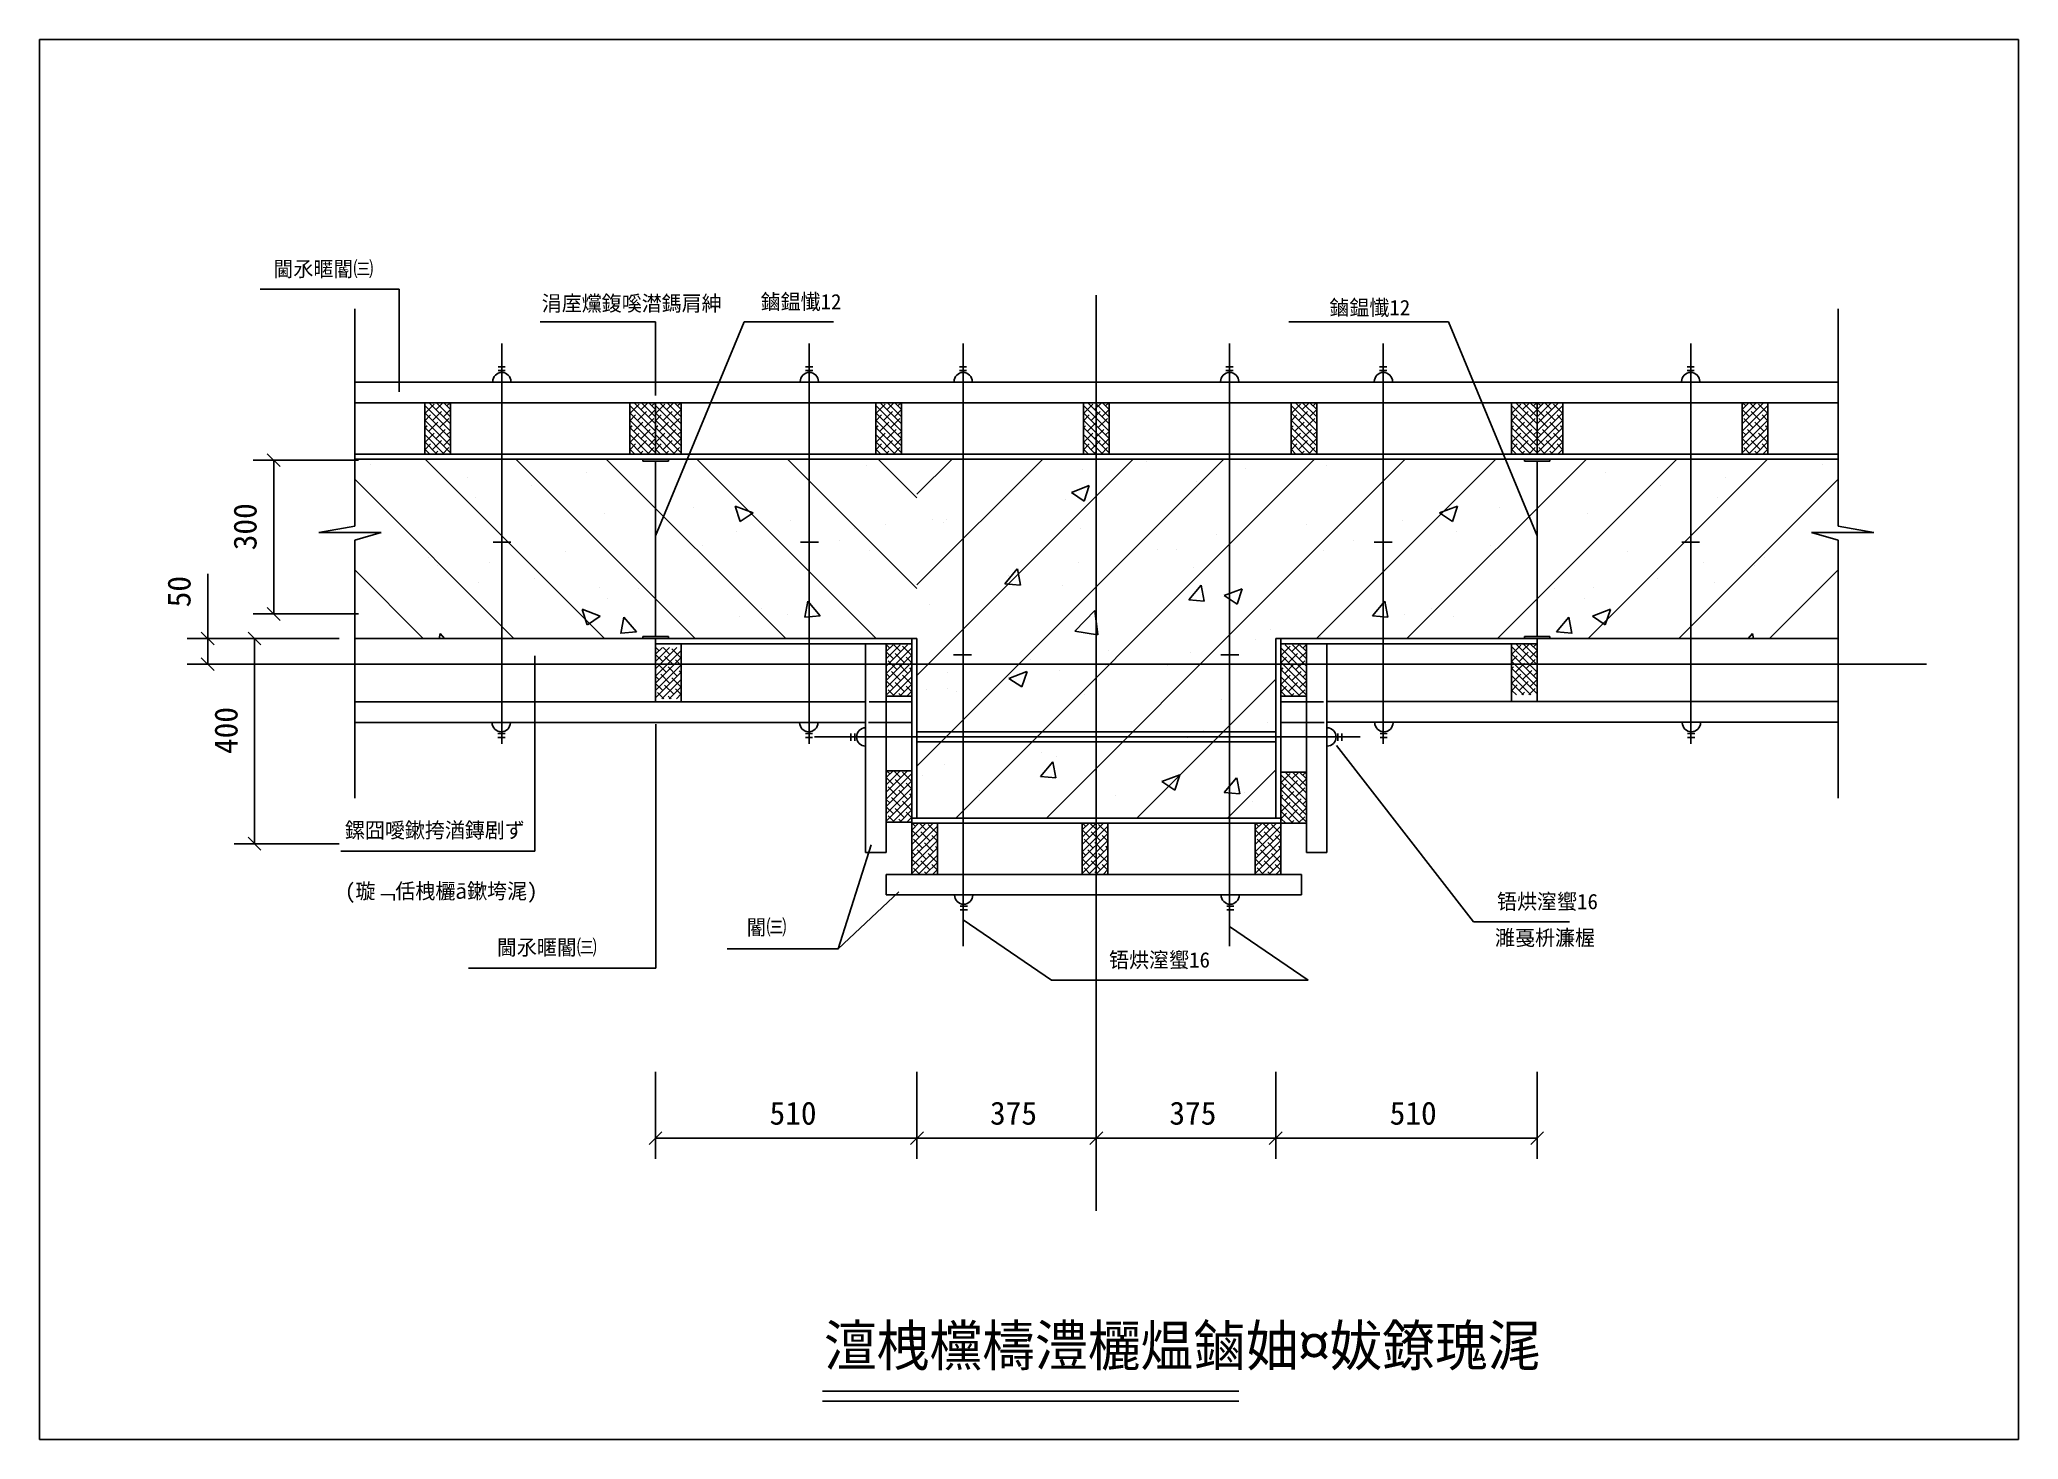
# Model space of a CAD drawing. Header units: metres. Extents: x 0 to 193, y 0 to 136.
import ezdxf

# ---------------------------------------------------------------- set-up
doc = ezdxf.new("R2010")
doc.units = ezdxf.units.M
for name, color, linetype in [(' ', 7, 'Continuous'), ('20', 7, 'Continuous'), ('312', 7, 'Continuous')]:
    doc.layers.add(name, color=color, linetype=linetype)

msp = doc.modelspace()

# ---------------------------------------------------------------- linework, layer by layer
at = {"layer": ' '}
for p, q in [((21.53, 112.15), (35.08, 112.15)), ((35.08, 112.15), (35.08, 102.16)), ((30.74, 110.24), (30.74, 89.05)), ((103.09, 22.28), (103.09, 111.58)), ((175.45, 110.24), (175.45, 89.05)), ((48.84, 108.97), (60.1, 108.97)), ((68.73, 108.97), (60.09, 88.11)), ((60.1, 108.97), (60.1, 101.78)), ((68.73, 108.97), (77.46, 108.97)), ((137.46, 108.97), (121.88, 108.97)), ((137.46, 108.97), (146.1, 88.11)), ((45.43, 104.6), (44.73, 104.6)), ((75.43, 104.6), (74.73, 104.6)), ((90.43, 104.6), (89.73, 104.6)), ((116.43, 104.6), (115.73, 104.6)), ((131.43, 104.6), (130.73, 104.6)), ((45.43, 104.22), (44.73, 104.22)), ((75.43, 104.22), (74.73, 104.22)), ((90.43, 104.22), (89.73, 104.22)), ((116.43, 104.22), (115.73, 104.22)), ((131.43, 104.22), (130.73, 104.22)), ((30.74, 89.05), (27.23, 88.45)), ((175.45, 89.05), (178.96, 88.45)), ((27.23, 88.45), (33.33, 88.45)), ((33.33, 88.45), (30.74, 87.68)), ((30.74, 87.68), (30.74, 62.54)), ((45.98, 87.49), (44.24, 87.49)), ((75.98, 87.49), (74.24, 87.49)), ((130.2, 87.49), (131.94, 87.49)), ((160.2, 87.49), (161.94, 87.49)), ((172.85, 88.45), (175.45, 87.68)), ((178.96, 88.45), (172.85, 88.45)), ((175.45, 87.68), (175.45, 62.54)), ((23.95, 78.09), (18.02, 78.09)), ((20.97, 78.09), (20.97, 59.27)), ((22.09, 75.59), (184.09, 75.59)), ((48.31, 76.41), (48.31, 57.36)), ((48.31, 76.41), (48.31, 74.23)), ((89.16, 76.51), (90.9, 76.51)), ((115.25, 76.51), (116.99, 76.51)), ((60.11, 69.73), (60.11, 45.95)), ((60.11, 69.73), (60.11, 66.78)), ((44.71, 68.82), (45.41, 68.82)), ((44.71, 68.45), (45.41, 68.45)), ((74.71, 68.82), (75.41, 68.82)), ((74.71, 68.45), (75.41, 68.45)), ((79.15, 68.83), (79.15, 68.13)), ((79.52, 68.83), (79.52, 68.13)), ((126.51, 67.67), (139.89, 50.47)), ((126.67, 68.83), (126.67, 68.13)), ((127.04, 68.83), (127.04, 68.13)), ((131.48, 68.82), (130.77, 68.82)), ((131.48, 68.45), (130.77, 68.45)), ((161.48, 68.82), (160.77, 68.82)), ((161.48, 68.45), (160.77, 68.45)), ((77.92, 47.83), (81.13, 57.97)), ((48.31, 57.36), (29.4, 57.36)), ((83.84, 53.41), (77.92, 47.83)), ((89.82, 52.01), (90.52, 52.01)), ((89.82, 51.64), (90.52, 51.64)), ((98.73, 44.79), (90.09, 50.67)), ((115.82, 52.01), (116.52, 52.01)), ((115.82, 51.64), (116.52, 51.64)), ((139.89, 50.47), (149.27, 50.47)), ((123.77, 44.79), (116.09, 50.02)), ((77.92, 47.83), (67.09, 47.83)), ((60.11, 45.95), (41.84, 45.95)), ((98.73, 44.79), (123.77, 44.79))]:
    msp.add_line(p, q, dxfattribs=at)
for centre, start, end in [((45.1, 103.15), 0, 180), ((75.1, 103.15), 0, 180), ((90.1, 103.15), 0, 180), ((116.1, 103.15), 0, 180), ((131.1, 103.15), 0, 180), ((161.08, 103.15), 0, 180), ((45.04, 69.89), -180, 0), ((75.04, 69.89), -180, 0), ((131.15, 69.89), -180, 0), ((161.15, 69.89), -180, 0), ((80.59, 68.5), 90, 270), ((125.59, 68.5), -90, 90), ((90.15, 53.08), -180, 0), ((116.15, 53.08), -180, 0)]:
    msp.add_arc(centre, 0.89, start, end, dxfattribs=at)
for p, q in [((40.09, 98.31), (37.59, 100.81)), ((37.62, 100.07), (38.5, 100.96)), ((40.09, 99.02), (38.01, 101.09)), ((38.68, 100.43), (39.35, 101.09)), ((40.09, 99.72), (38.72, 101.09)), ((39.39, 99.72), (40.09, 100.43)), ((40.09, 100.43), (39.43, 101.09)), ((39.74, 100.78), (40.05, 101.09)), ((60.09, 98.31), (57.59, 100.81)), ((57.62, 100.07), (58.5, 100.96)), ((60.09, 99.02), (58.01, 101.09)), ((58.68, 100.43), (59.35, 101.09)), ((60.09, 99.72), (58.72, 101.09)), ((59.39, 99.72), (60.09, 100.43)), ((60.09, 100.43), (59.43, 101.09)), ((59.74, 100.78), (60.05, 101.09)), ((62.59, 98.31), (60.09, 100.81)), ((60.12, 100.07), (61, 100.96)), ((62.59, 99.02), (60.51, 101.09)), ((61.18, 100.43), (61.85, 101.09)), ((62.59, 99.72), (61.22, 101.09)), ((61.89, 99.72), (62.59, 100.43)), ((62.59, 100.43), (61.93, 101.09)), ((62.24, 100.78), (62.55, 101.09)), ((84.09, 98.31), (81.59, 100.81)), ((81.62, 100.07), (82.5, 100.96)), ((84.09, 99.02), (82.02, 101.09)), ((82.68, 100.43), (83.35, 101.09)), ((84.09, 99.72), (82.72, 101.09)), ((83.39, 99.72), (84.09, 100.43)), ((84.09, 100.43), (83.43, 101.09)), ((83.74, 100.78), (84.05, 101.09)), ((104.34, 98.31), (101.84, 100.81)), ((101.87, 100.07), (102.75, 100.96)), ((104.34, 99.02), (102.27, 101.09)), ((102.93, 100.43), (103.6, 101.09)), ((104.34, 99.72), (102.97, 101.09)), ((103.64, 99.72), (104.34, 100.43)), ((104.34, 100.43), (103.68, 101.09)), ((103.99, 100.78), (104.3, 101.09)), ((124.59, 98.31), (122.09, 100.81)), ((122.12, 100.07), (123.01, 100.96)), ((124.59, 99.02), (122.52, 101.09)), ((123.18, 100.43), (123.85, 101.09)), ((124.59, 99.72), (123.22, 101.09)), ((123.89, 99.72), (124.59, 100.43)), ((124.59, 100.43), (123.93, 101.09)), ((124.24, 100.78), (124.55, 101.09)), ((146.09, 98.31), (143.59, 100.81)), ((143.62, 100.07), (144.51, 100.96)), ((146.09, 99.02), (144.02, 101.09)), ((144.68, 100.43), (145.35, 101.09)), ((146.09, 99.72), (144.72, 101.09)), ((145.39, 99.72), (146.09, 100.43)), ((146.09, 100.43), (145.43, 101.09)), ((145.74, 100.78), (146.06, 101.09)), ((146.1, 99.02), (148.17, 101.09)), ((146.1, 99.72), (147.47, 101.09)), ((146.1, 100.43), (146.76, 101.09)), ((146.1, 98.31), (148.6, 100.81)), ((146.8, 99.72), (146.1, 100.43)), ((146.45, 100.78), (146.13, 101.09)), ((147.51, 100.43), (146.84, 101.09)), ((148.57, 100.07), (147.68, 100.96)), ((166.1, 99.02), (168.17, 101.09)), ((166.1, 99.72), (167.47, 101.09)), ((166.1, 100.43), (166.76, 101.09)), ((166.1, 98.31), (168.6, 100.81)), ((166.8, 99.72), (166.1, 100.43)), ((166.45, 100.78), (166.13, 101.09)), ((167.51, 100.43), (166.84, 101.09)), ((168.57, 100.07), (167.68, 100.96)), ((40.09, 97.6), (37.59, 100.1)), ((37.59, 99.34), (38.15, 99.9)), ((40.09, 96.9), (37.59, 99.4)), ((37.59, 98.63), (37.8, 98.84)), ((40.09, 96.19), (37.59, 98.69)), ((37.97, 98.31), (38.86, 99.19)), ((38.33, 99.37), (39.21, 100.25)), ((38.68, 97.6), (39.56, 98.48)), ((39.03, 98.66), (39.92, 99.54)), ((60.09, 97.6), (57.59, 100.1)), ((57.59, 99.34), (58.15, 99.9)), ((60.09, 96.9), (57.59, 99.4)), ((57.59, 98.63), (57.8, 98.84)), ((60.09, 96.19), (57.59, 98.69)), ((57.97, 98.31), (58.86, 99.19)), ((58.33, 99.37), (59.21, 100.25)), ((58.68, 97.6), (59.56, 98.48)), ((59.03, 98.66), (59.92, 99.54)), ((62.59, 97.6), (60.09, 100.1)), ((60.09, 99.34), (60.65, 99.9)), ((62.59, 96.9), (60.09, 99.4)), ((60.09, 98.63), (60.3, 98.84)), ((62.59, 96.19), (60.09, 98.69)), ((60.47, 98.31), (61.36, 99.19)), ((60.83, 99.37), (61.71, 100.25)), ((61.18, 97.6), (62.06, 98.48)), ((61.53, 98.66), (62.42, 99.54)), ((84.09, 97.6), (81.59, 100.1)), ((81.59, 99.34), (82.15, 99.9)), ((84.09, 96.9), (81.59, 99.4)), ((81.59, 98.63), (81.8, 98.84)), ((84.09, 96.19), (81.59, 98.69)), ((81.97, 98.31), (82.86, 99.19)), ((82.33, 99.37), (83.21, 100.25)), ((82.68, 97.6), (83.56, 98.48)), ((83.03, 98.66), (83.92, 99.54)), ((104.34, 97.6), (101.84, 100.1)), ((101.84, 99.34), (102.4, 99.9)), ((104.34, 96.9), (101.84, 99.4)), ((101.84, 98.63), (102.05, 98.84)), ((104.34, 96.19), (101.84, 98.69)), ((102.22, 98.31), (103.11, 99.19)), ((102.58, 99.37), (103.46, 100.25)), ((102.93, 97.6), (103.82, 98.48)), ((103.28, 98.66), (104.17, 99.54)), ((124.59, 97.6), (122.09, 100.1)), ((122.09, 99.34), (122.65, 99.9)), ((124.59, 96.9), (122.09, 99.4)), ((122.09, 98.63), (122.3, 98.84)), ((124.59, 96.19), (122.09, 98.69)), ((122.47, 98.31), (123.36, 99.19)), ((122.83, 99.37), (123.71, 100.25)), ((123.18, 97.6), (124.07, 98.48)), ((123.54, 98.66), (124.42, 99.54)), ((146.09, 97.6), (143.59, 100.1)), ((143.59, 99.34), (144.15, 99.9)), ((146.09, 96.9), (143.59, 99.4)), ((143.59, 98.63), (143.8, 98.84)), ((146.09, 96.19), (143.59, 98.69)), ((143.98, 98.31), (144.86, 99.19)), ((144.33, 99.37), (145.21, 100.25)), ((144.68, 97.6), (145.57, 98.48)), ((145.04, 98.66), (145.92, 99.54)), ((146.1, 97.6), (148.6, 100.1)), ((146.1, 96.9), (148.6, 99.4)), ((146.1, 96.19), (148.6, 98.69)), ((147.15, 98.66), (146.27, 99.54)), ((147.51, 97.6), (146.62, 98.48)), ((147.86, 99.37), (146.98, 100.25)), ((148.21, 98.31), (147.33, 99.19)), ((148.6, 99.34), (148.04, 99.9)), ((148.6, 98.63), (148.39, 98.84)), ((166.1, 97.6), (168.6, 100.1)), ((166.1, 96.9), (168.6, 99.4)), ((166.1, 96.19), (168.6, 98.69)), ((167.15, 98.66), (166.27, 99.54)), ((167.51, 97.6), (166.62, 98.48)), ((167.86, 99.37), (166.98, 100.25)), ((168.21, 98.31), (167.33, 99.19)), ((168.6, 99.34), (168.04, 99.9)), ((168.6, 98.63), (168.39, 98.84)), ((39.48, 96.09), (37.59, 97.98)), ((38.77, 96.09), (37.59, 97.27)), ((37.59, 96.51), (38.15, 97.07)), ((38.06, 96.09), (37.59, 96.57)), ((37.62, 97.25), (38.5, 98.13)), ((38.33, 96.54), (39.21, 97.42)), ((39.3, 96.09), (39.92, 96.72)), ((39.39, 96.89), (40.09, 97.6)), ((39.74, 97.95), (40.09, 98.3)), ((59.48, 96.09), (57.59, 97.98)), ((58.77, 96.09), (57.59, 97.27)), ((57.59, 96.51), (58.15, 97.07)), ((58.06, 96.09), (57.59, 96.57)), ((57.62, 97.25), (58.5, 98.13)), ((58.33, 96.54), (59.21, 97.42)), ((59.3, 96.09), (59.92, 96.72)), ((59.39, 96.89), (60.09, 97.6)), ((59.74, 97.95), (60.09, 98.3)), ((61.98, 96.09), (60.09, 97.98)), ((61.27, 96.09), (60.09, 97.27)), ((60.09, 96.51), (60.65, 97.07)), ((60.56, 96.09), (60.09, 96.57)), ((60.12, 97.25), (61, 98.13)), ((60.83, 96.54), (61.71, 97.42)), ((61.8, 96.09), (62.42, 96.72)), ((61.89, 96.89), (62.59, 97.6)), ((62.24, 97.95), (62.59, 98.3)), ((83.48, 96.09), (81.59, 97.98)), ((82.77, 96.09), (81.59, 97.27)), ((81.59, 96.51), (82.15, 97.07)), ((82.07, 96.09), (81.59, 96.57)), ((81.62, 97.25), (82.5, 98.13)), ((82.33, 96.54), (83.21, 97.42)), ((83.3, 96.09), (83.92, 96.72)), ((83.39, 96.89), (84.09, 97.6)), ((83.74, 97.95), (84.09, 98.3)), ((103.73, 96.09), (101.84, 97.98)), ((103.02, 96.09), (101.84, 97.27)), ((101.84, 96.51), (102.4, 97.07)), ((102.32, 96.09), (101.84, 96.57)), ((101.87, 97.25), (102.75, 98.13)), ((102.58, 96.54), (103.46, 97.42)), ((103.55, 96.09), (104.17, 96.72)), ((103.64, 96.89), (104.34, 97.6)), ((103.99, 97.95), (104.34, 98.3)), ((123.98, 96.09), (122.09, 97.98)), ((123.27, 96.09), (122.09, 97.27)), ((122.09, 96.51), (122.65, 97.07)), ((122.57, 96.09), (122.09, 96.57)), ((122.12, 97.25), (123.01, 98.13)), ((122.83, 96.54), (123.71, 97.42)), ((123.8, 96.09), (124.42, 96.72)), ((123.89, 96.89), (124.59, 97.6)), ((124.24, 97.95), (124.59, 98.3)), ((145.48, 96.09), (143.59, 97.98)), ((144.77, 96.09), (143.59, 97.27)), ((143.59, 96.51), (144.15, 97.07)), ((144.07, 96.09), (143.59, 96.57)), ((143.62, 97.25), (144.51, 98.13)), ((144.33, 96.54), (145.21, 97.42)), ((145.3, 96.09), (145.92, 96.72)), ((145.39, 96.89), (146.09, 97.6)), ((145.74, 97.95), (146.09, 98.3)), ((146.45, 97.95), (146.1, 98.3)), ((146.8, 96.89), (146.1, 97.6)), ((146.89, 96.09), (146.27, 96.72)), ((146.71, 96.09), (148.6, 97.98)), ((147.86, 96.54), (146.98, 97.42)), ((147.42, 96.09), (148.6, 97.27)), ((148.57, 97.25), (147.68, 98.13)), ((148.6, 96.51), (148.04, 97.07)), ((148.12, 96.09), (148.6, 96.57)), ((166.45, 97.95), (166.1, 98.3)), ((166.8, 96.89), (166.1, 97.6)), ((166.89, 96.09), (166.27, 96.72)), ((166.71, 96.09), (168.6, 97.98)), ((167.86, 96.54), (166.98, 97.42)), ((167.42, 96.09), (168.6, 97.27)), ((168.57, 97.25), (167.68, 98.13)), ((168.6, 96.51), (168.04, 97.07)), ((168.12, 96.09), (168.6, 96.57)), ((31.1, 95.49), (20.84, 95.49)), ((23.46, 94.87), (22.21, 96.12)), ((22.84, 80.49), (22.84, 95.49)), ((85.59, 95.59), (30.74, 95.59)), ((32.28, 95.04), (32.28, 95.04)), ((55.11, 78.09), (37.61, 95.59)), ((38.59, 96.09), (38.86, 96.36)), ((63.95, 78.09), (46.45, 95.59)), ((72.79, 78.09), (55.29, 95.59)), ((58.59, 96.09), (58.86, 96.36)), ((58.84, 95.59), (58.84, 95.39)), ((61.34, 95.39), (58.84, 95.39)), ((60.09, 95.39), (60.09, 78.29)), ((61.09, 96.09), (61.36, 96.36)), ((61.34, 95.59), (61.34, 95.39)), ((81.63, 78.09), (64.13, 95.59)), ((85.59, 82.97), (72.97, 95.59)), ((80.65, 94.97), (80.65, 94.97)), ((85.59, 91.81), (81.81, 95.59)), ((82.59, 96.09), (82.86, 96.36)), ((85.59, 95.59), (120.59, 95.59)), ((85.59, 65.64), (115.54, 95.59)), ((85.59, 74.48), (106.7, 95.59)), ((85.59, 83.32), (97.86, 95.59)), ((85.59, 92.16), (89.03, 95.59)), ((102.84, 96.09), (103.11, 96.36)), ((107.98, 95.36), (107.98, 95.36)), ((117.64, 94.72), (117.64, 94.72)), ((120.59, 95.59), (175.45, 95.59)), ((120.59, 82.97), (133.22, 95.59)), ((120.59, 91.81), (124.38, 95.59)), ((123.09, 96.09), (123.36, 96.36)), ((124.56, 78.09), (142.06, 95.59)), ((125.53, 94.97), (125.53, 94.97)), ((133.4, 78.09), (150.9, 95.59)), ((142.24, 78.09), (159.74, 95.59)), ((144.59, 96.09), (144.86, 96.36)), ((144.85, 95.59), (144.85, 95.39)), ((147.35, 95.39), (144.85, 95.39)), ((146.1, 95.39), (146.1, 78.29)), ((147.6, 96.09), (147.33, 96.36)), ((147.35, 95.59), (147.35, 95.39)), ((151.08, 78.09), (168.58, 95.59)), ((167.6, 96.09), (167.33, 96.36)), ((173.9, 95.04), (173.9, 95.04)), ((46.27, 78.09), (30.74, 93.63)), ((41.75, 93.8), (41.75, 93.8)), ((48.01, 92.97), (48.01, 92.97)), ((53.39, 94.24), (53.39, 94.24)), ((100.66, 92.34), (102.41, 93.01)), ((101.72, 94.53), (101.72, 94.53)), ((101.9, 91.5), (102.41, 93.01)), ((112.91, 93.37), (112.91, 93.37)), ((152.79, 94.24), (152.79, 94.24)), ((158.18, 92.97), (158.18, 92.97)), ((159.91, 78.09), (175.45, 93.63)), ((164.43, 93.8), (164.43, 93.8)), ((42.51, 91.88), (42.51, 91.88)), ((63.8, 90.89), (63.8, 90.89)), ((69.6, 90.34), (67.85, 91.01)), ((68.36, 89.5), (67.85, 91.01)), ((67.97, 91.73), (67.97, 91.73)), ((85.93, 92.45), (85.93, 92.45)), ((89.38, 60.59), (120.59, 91.81)), ((100.07, 91.61), (100.07, 91.61)), ((100.66, 92.34), (101.9, 91.5)), ((103.06, 92.22), (103.06, 92.22)), ((136.58, 90.34), (138.33, 91.01)), ((137.83, 89.5), (138.34, 91.01)), ((138.21, 91.73), (138.21, 91.73)), ((142.39, 90.89), (142.39, 90.89)), ((163.68, 91.88), (163.68, 91.88)), ((55.14, 90.28), (55.14, 90.28)), ((69.6, 90.34), (68.36, 89.5)), ((73.27, 89.65), (73.27, 89.65)), ((79.53, 88.82), (79.53, 88.82)), ((82.55, 89.23), (82.55, 89.23)), ((87.09, 89.73), (87.09, 89.73)), ((88.16, 89.37), (88.16, 89.37)), ((88.49, 89.71), (88.49, 89.71)), ((101.51, 88.81), (101.51, 88.81)), ((123.63, 89.23), (123.63, 89.23)), ((126.66, 88.82), (126.66, 88.82)), ((132.92, 89.65), (132.92, 89.65)), ((136.58, 90.34), (137.83, 89.5)), ((151.05, 90.28), (151.05, 90.28)), ((64.64, 87.12), (64.64, 87.12)), ((67.97, 88.52), (67.97, 88.52)), ((77.99, 87.68), (77.99, 87.68)), ((114.86, 88.24), (114.86, 88.24)), ((128.2, 87.68), (128.2, 87.68)), ((138.21, 88.52), (138.21, 88.52)), ((141.55, 87.12), (141.55, 87.12)), ((37.95, 85.99), (37.95, 85.99)), ((38.86, 85.18), (38.86, 85.18)), ((43.85, 85.49), (43.85, 85.49)), ((51.3, 86.55), (51.3, 86.55)), ((80.96, 86.64), (80.96, 86.64)), ((101.4, 85.5), (101.4, 85.5)), ((109.06, 86.73), (109.06, 86.73)), ((110.87, 86.74), (110.87, 86.74)), ((112.6, 85.04), (112.6, 85.04)), ((125.23, 86.64), (125.23, 86.64)), ((154.89, 86.55), (154.89, 86.55)), ((162.34, 85.49), (162.34, 85.49)), ((167.33, 85.18), (167.33, 85.18)), ((168.24, 85.99), (168.24, 85.99)), ((16.4, 78.09), (16.4, 84.39)), ((37.43, 78.09), (30.74, 84.79)), ((42.81, 83.56), (42.81, 83.56)), ((48.33, 83.93), (48.33, 83.93)), ((54.59, 83.11), (54.59, 83.11)), ((94.18, 83.44), (95.38, 84.88)), ((94.18, 83.44), (95.67, 83.31)), ((94.48, 84.23), (94.48, 84.23)), ((95.14, 84.67), (95.14, 84.67)), ((95.68, 83.31), (95.39, 84.88)), ((99.77, 83.28), (99.77, 83.28)), ((112.11, 81.87), (113.31, 83.31)), ((113.61, 81.74), (113.32, 83.31)), ((151.6, 83.11), (151.6, 83.11)), ((157.86, 83.93), (157.86, 83.93)), ((163.37, 83.56), (163.37, 83.56)), ((168.75, 78.09), (175.45, 84.79)), ((22.21, 81.12), (23.46, 79.87)), ((55.44, 81.96), (55.44, 81.96)), ((58.43, 82.98), (58.43, 82.98)), ((74.65, 80.17), (74.94, 81.74)), ((76.15, 80.31), (74.94, 81.74)), ((86.78, 81.41), (86.78, 81.41)), ((98.22, 60.59), (120.59, 82.97)), ((112.11, 81.87), (113.6, 81.74)), ((115.58, 82.28), (117.33, 82.95)), ((115.58, 82.28), (116.82, 81.44)), ((116.83, 81.44), (117.33, 82.95)), ((130.04, 80.31), (131.25, 81.74)), ((131.54, 80.17), (131.25, 81.74)), ((147.76, 82.98), (147.76, 82.98)), ((150.75, 81.96), (150.75, 81.96)), ((31.1, 80.49), (20.84, 80.49)), ((54.68, 80.28), (52.93, 80.95)), ((53.43, 79.43), (52.93, 80.94)), ((54.68, 80.28), (53.44, 79.44)), ((56.72, 78.6), (57.01, 80.17)), ((58.22, 78.74), (57.01, 80.17)), ((68.28, 80.2), (68.28, 80.2)), ((70.38, 81.03), (70.38, 81.03)), ((73, 80.48), (73, 80.48)), ((76.15, 80.31), (74.65, 80.18)), ((79.85, 79.79), (79.85, 79.79)), ((101, 78.8), (102.95, 80.83)), ((103.23, 78.45), (102.95, 80.83)), ((126.34, 79.79), (126.34, 79.79)), ((130.04, 80.31), (131.53, 80.18)), ((133.18, 80.48), (133.18, 80.48)), ((135.81, 81.03), (135.81, 81.03)), ((137.91, 80.2), (137.91, 80.2)), ((147.97, 78.74), (149.18, 80.17)), ((149.47, 78.6), (149.18, 80.17)), ((151.51, 80.28), (153.26, 80.95)), ((151.51, 80.28), (152.75, 79.44)), ((152.75, 79.43), (153.26, 80.94)), ((22.42, 78.09), (14.4, 78.09)), ((17.02, 77.47), (15.77, 78.72)), ((16.4, 75.59), (16.4, 78.09)), ((29.24, 78.09), (18.97, 78.09)), ((21.6, 77.47), (20.35, 78.72)), ((20.97, 78.09), (20.97, 58.09)), ((85.59, 78.09), (30.74, 78.09)), ((38.98, 78.09), (39.08, 78.6)), ((39.51, 78.09), (39.08, 78.6)), ((58.22, 78.74), (56.72, 78.61)), ((58.84, 78.09), (58.84, 78.29)), ((61.34, 78.29), (58.84, 78.29)), ((60.09, 75.14), (62.17, 77.22)), ((60.09, 75.85), (61.46, 77.22)), ((60.09, 76.56), (60.76, 77.22)), ((60.44, 76.91), (60.13, 77.22)), ((61.5, 76.55), (60.84, 77.22)), ((61.34, 78.09), (61.34, 78.29)), ((81.26, 78.32), (81.26, 78.32)), ((82.59, 75.41), (84.67, 77.48)), ((82.59, 76.11), (83.96, 77.48)), ((82.59, 76.82), (83.26, 77.48)), ((82.94, 77.17), (82.63, 77.48)), ((84, 76.82), (83.34, 77.48)), ((85.07, 76.46), (84.18, 77.35)), ((85.59, 60.59), (85.59, 78.09)), ((101, 78.8), (103.22, 78.46)), ((118.6, 77.98), (118.6, 77.98)), ((120.08, 78.96), (120.08, 78.96)), ((120.59, 78.09), (175.45, 78.09)), ((120.59, 78.09), (120.59, 60.59)), ((121.12, 76.46), (122.01, 77.35)), ((123.59, 75.41), (121.52, 77.48)), ((122.18, 76.82), (122.85, 77.48)), ((123.59, 76.11), (122.22, 77.48)), ((123.59, 76.82), (122.93, 77.48)), ((123.24, 77.17), (123.56, 77.48)), ((124.93, 78.32), (124.93, 78.32)), ((146.09, 74.81), (143.59, 77.31)), ((143.62, 76.57), (144.51, 77.46)), ((146.09, 75.52), (144.02, 77.59)), ((144.68, 76.93), (145.35, 77.59)), ((146.09, 76.22), (144.72, 77.59)), ((147.35, 78.29), (144.85, 78.29)), ((144.85, 78.09), (144.85, 78.29)), ((146.09, 76.93), (145.43, 77.59)), ((145.74, 77.28), (146.06, 77.59)), ((147.35, 78.09), (147.35, 78.29)), ((147.97, 78.74), (149.47, 78.61)), ((166.68, 78.09), (167.11, 78.6)), ((167.21, 78.09), (167.11, 78.6)), ((22.52, 75.59), (14.4, 75.59)), ((15.77, 76.22), (17.02, 74.97)), ((60.09, 74.43), (62.59, 76.93)), ((60.8, 75.85), (60.09, 76.55)), ((60.09, 73.73), (62.59, 76.23)), ((60.09, 73.02), (62.59, 75.52)), ((61.15, 74.79), (60.27, 75.67)), ((61.86, 75.49), (60.97, 76.38)), ((62.21, 74.43), (61.33, 75.32)), ((62.57, 76.2), (61.68, 77.08)), ((62.59, 75.46), (62.03, 76.02)), ((82.59, 74.7), (85.09, 77.2)), ((83.3, 76.11), (82.59, 76.81)), ((82.59, 73.99), (85.09, 76.49)), ((82.59, 73.28), (85.09, 75.78)), ((83.65, 75.05), (82.77, 75.93)), ((84.36, 75.76), (83.47, 76.64)), ((84.71, 74.7), (83.83, 75.58)), ((85.09, 75.73), (84.53, 76.29)), ((94.83, 75.64), (94.83, 75.64)), ((96.64, 76.03), (96.64, 76.03)), ((104.02, 75.48), (104.02, 75.48)), ((104.29, 76.88), (104.29, 76.88)), ((109.99, 75.47), (109.99, 75.47)), ((112.3, 76.72), (112.3, 76.72)), ((123.59, 74.7), (121.09, 77.2)), ((123.59, 73.99), (121.09, 76.49)), ((121.09, 75.73), (121.65, 76.29)), ((123.59, 73.28), (121.09, 75.78)), ((121.48, 74.7), (122.36, 75.58)), ((121.83, 75.76), (122.71, 76.64)), ((122.54, 75.05), (123.42, 75.93)), ((122.89, 76.11), (123.59, 76.81)), ((146.09, 74.1), (143.59, 76.6)), ((143.59, 75.84), (144.15, 76.4)), ((146.09, 73.4), (143.59, 75.9)), ((143.59, 75.13), (143.8, 75.34)), ((143.98, 74.81), (144.86, 75.69)), ((144.33, 75.87), (145.21, 76.75)), ((145.04, 75.16), (145.92, 76.04)), ((145.39, 76.22), (146.09, 76.93)), ((60.09, 72.31), (62.59, 74.81)), ((60.44, 74.08), (60.09, 74.43)), ((60.8, 73.02), (60.09, 73.72)), ((61.5, 73.72), (60.62, 74.61)), ((60.71, 72.22), (62.59, 74.11)), ((61.86, 72.66), (60.97, 73.55)), ((61.41, 72.22), (62.59, 73.4)), ((62.57, 73.37), (61.68, 74.25)), ((62.59, 74.76), (62.39, 74.96)), ((82.59, 72.58), (85.09, 75.08)), ((82.94, 74.34), (82.59, 74.69)), ((83.3, 73.28), (82.59, 73.98)), ((84, 73.99), (83.12, 74.87)), ((83.21, 72.48), (85.09, 74.37)), ((84.36, 72.93), (83.47, 73.81)), ((83.91, 72.48), (85.09, 73.66)), ((85.07, 73.63), (84.18, 74.52)), ((85.09, 72.9), (84.53, 73.46)), ((85.09, 75.02), (84.89, 75.23)), ((88.57, 74.81), (88.57, 74.81)), ((94.57, 74.21), (96.32, 74.89)), ((94.57, 74.21), (95.82, 73.38)), ((95.82, 73.37), (96.33, 74.88)), ((99.46, 74.96), (99.46, 74.96)), ((107.06, 60.59), (120.59, 74.13)), ((121.09, 75.02), (121.3, 75.23)), ((123.59, 72.58), (121.09, 75.08)), ((122.98, 72.48), (121.09, 74.37)), ((122.27, 72.48), (121.09, 73.66)), ((121.09, 72.9), (121.65, 73.46)), ((121.12, 73.63), (122.01, 74.52)), ((121.83, 72.93), (122.71, 73.81)), ((122.18, 73.99), (123.07, 74.87)), ((122.89, 73.28), (123.59, 73.98)), ((123.24, 74.34), (123.59, 74.69)), ((146.09, 72.69), (143.59, 75.19)), ((145.48, 72.59), (143.59, 74.48)), ((144.77, 72.59), (143.59, 73.77)), ((143.59, 73.01), (144.15, 73.57)), ((143.62, 73.75), (144.51, 74.63)), ((144.33, 73.04), (145.21, 73.92)), ((144.68, 74.1), (145.57, 74.98)), ((145.39, 73.39), (146.09, 74.1)), ((145.74, 74.45), (146.09, 74.8)), ((60.89, 72.22), (60.27, 72.84)), ((61.6, 72.22), (61.33, 72.49)), ((62.59, 72.64), (62.03, 73.19)), ((62.12, 72.22), (62.59, 72.69)), ((83.39, 72.48), (82.77, 73.1)), ((84.1, 72.48), (83.83, 72.75)), ((84.62, 72.48), (85.09, 72.96)), ((86.48, 73.09), (86.48, 73.09)), ((88.57, 73.24), (88.57, 73.24)), ((89.44, 72.97), (89.44, 72.97)), ((101.91, 72.67), (101.91, 72.67)), ((115.26, 72.11), (115.26, 72.11)), ((121.57, 72.48), (121.09, 72.96)), ((122.09, 72.48), (122.36, 72.75)), ((122.8, 72.48), (123.42, 73.1)), ((144.07, 72.59), (143.59, 73.07)), ((144.59, 72.59), (144.86, 72.86)), ((145.3, 72.59), (145.92, 73.22)), ((119.76, 69.93), (119.76, 69.93)), ((111.99, 68.4), (111.99, 68.4)), ((113.51, 69.1), (113.51, 69.1)), ((88.25, 65.78), (88.25, 65.78)), ((97.65, 64.64), (98.85, 66.07)), ((97.72, 67.02), (97.72, 67.02)), ((99.14, 64.51), (98.85, 66.07)), ((99.16, 66.64), (99.16, 66.64)), ((82.59, 63.12), (84.67, 65.2)), ((82.59, 63.83), (83.96, 65.2)), ((82.59, 64.54), (83.26, 65.2)), ((82.59, 62.42), (85.09, 64.92)), ((83.3, 63.83), (82.59, 64.53)), ((82.59, 61.71), (85.09, 64.21)), ((82.94, 64.89), (82.63, 65.2)), ((84, 64.53), (83.34, 65.2)), ((84.36, 63.47), (83.47, 64.36)), ((85.07, 64.18), (84.18, 65.07)), ((85.09, 63.45), (84.53, 64)), ((86.17, 64.76), (86.17, 64.76)), ((97.65, 64.64), (99.14, 64.51)), ((109.5, 64.15), (111.25, 64.82)), ((109.5, 64.15), (110.74, 63.31)), ((110.74, 63.31), (111.25, 64.82)), ((115.58, 63.07), (116.78, 64.51)), ((115.9, 60.59), (120.59, 65.29)), ((117.08, 62.94), (116.79, 64.5)), ((123.59, 62.3), (121.09, 64.8)), ((123.59, 61.59), (121.09, 64.09)), ((121.09, 63.33), (121.65, 63.89)), ((121.12, 64.06), (122.01, 64.95)), ((123.59, 63.01), (121.52, 65.08)), ((121.83, 63.36), (122.71, 64.24)), ((122.18, 64.42), (122.85, 65.08)), ((123.59, 63.71), (122.22, 65.08)), ((122.89, 63.71), (123.59, 64.41)), ((123.59, 64.42), (122.93, 65.08)), ((123.24, 64.77), (123.56, 65.08)), ((82.59, 61), (85.09, 63.5)), ((82.59, 60.3), (85.09, 62.8)), ((82.94, 62.06), (82.59, 62.41)), ((83.65, 62.77), (82.77, 63.65)), ((84, 61.71), (83.12, 62.59)), ((83.21, 60.2), (85.09, 62.09)), ((84.71, 62.41), (83.83, 63.3)), ((85.07, 61.35), (84.18, 62.24)), ((85.09, 62.74), (84.89, 62.94)), ((91.67, 63.32), (91.67, 63.32)), ((105.01, 62.76), (105.01, 62.76)), ((115.58, 63.07), (117.07, 62.94)), ((117.57, 63.06), (117.57, 63.06)), ((118.36, 62.2), (118.36, 62.2)), ((123.59, 60.88), (121.09, 63.38)), ((121.09, 62.62), (121.3, 62.83)), ((123.59, 60.18), (121.09, 62.68)), ((122.98, 60.08), (121.09, 61.97)), ((121.12, 61.23), (122.01, 62.12)), ((121.48, 62.3), (122.36, 63.18)), ((122.18, 61.59), (123.07, 62.47)), ((122.54, 62.65), (123.42, 63.53)), ((123.24, 61.94), (123.59, 62.29)), ((83.3, 61), (82.59, 61.7)), ((83.39, 60.2), (82.77, 60.82)), ((84.36, 60.65), (83.47, 61.53)), ((84.1, 60.2), (83.83, 60.47)), ((83.91, 60.2), (85.09, 61.38)), ((85.09, 60.62), (84.53, 61.18)), ((84.62, 60.2), (85.09, 60.67)), ((85.09, 58.01), (87.17, 60.09)), ((85.09, 58.72), (86.46, 60.09)), ((85.09, 59.42), (85.76, 60.09)), ((85.44, 59.78), (85.13, 60.09)), ((120.59, 60.59), (85.59, 60.59)), ((86.5, 59.42), (85.84, 60.09)), ((87.57, 59.07), (86.68, 59.95)), ((101.72, 58.02), (103.8, 60.09)), ((101.72, 58.72), (103.09, 60.09)), ((101.72, 59.43), (102.39, 60.09)), ((102.07, 59.78), (101.76, 60.09)), ((103.14, 59.43), (102.47, 60.09)), ((104.2, 59.07), (103.31, 59.96)), ((118.59, 58.02), (120.67, 60.09)), ((118.59, 58.72), (119.96, 60.09)), ((118.59, 59.43), (119.26, 60.09)), ((118.94, 59.78), (118.63, 60.09)), ((120, 59.43), (119.34, 60.09)), ((121.07, 59.07), (120.18, 59.96)), ((122.27, 60.08), (121.09, 61.26)), ((121.09, 60.5), (121.65, 61.06)), ((121.57, 60.08), (121.09, 60.56)), ((121.83, 60.53), (122.71, 61.41)), ((122.09, 60.08), (122.36, 60.35)), ((122.8, 60.08), (123.42, 60.7)), ((122.89, 60.88), (123.59, 61.59)), ((29.24, 58.09), (18.97, 58.09)), ((20.35, 58.72), (21.6, 57.47)), ((85.09, 57.3), (87.59, 59.8)), ((85.8, 58.71), (85.09, 59.42)), ((85.09, 56.6), (87.59, 59.1)), ((85.09, 55.89), (87.59, 58.39)), ((86.15, 57.65), (85.27, 58.54)), ((86.86, 58.36), (85.97, 59.24)), ((87.21, 57.3), (86.33, 58.18)), ((87.59, 58.33), (87.03, 58.89)), ((101.72, 57.31), (104.22, 59.81)), ((102.43, 58.72), (101.72, 59.43)), ((101.72, 56.6), (104.22, 59.1)), ((101.72, 55.9), (104.22, 58.4)), ((102.78, 57.66), (101.9, 58.54)), ((103.49, 58.37), (102.6, 59.25)), ((103.84, 57.31), (102.96, 58.19)), ((104.22, 58.34), (103.67, 58.9)), ((118.59, 57.31), (121.09, 59.81)), ((119.3, 58.72), (118.59, 59.43)), ((118.59, 56.6), (121.09, 59.1)), ((118.59, 55.9), (121.09, 58.4)), ((119.65, 57.66), (118.77, 58.54)), ((120.36, 58.37), (119.47, 59.25)), ((120.71, 57.31), (119.83, 58.19)), ((121.09, 58.34), (120.53, 58.9)), ((85.09, 55.18), (87.59, 57.68)), ((85.44, 56.95), (85.09, 57.3)), ((85.8, 55.89), (85.09, 56.59)), ((86.5, 56.59), (85.62, 57.48)), ((85.71, 55.09), (87.59, 56.97)), ((86.86, 55.53), (85.97, 56.42)), ((86.41, 55.09), (87.59, 56.27)), ((87.57, 56.24), (86.68, 57.12)), ((87.59, 55.5), (87.03, 56.06)), ((87.59, 57.63), (87.39, 57.83)), ((101.72, 55.19), (104.22, 57.69)), ((102.07, 56.95), (101.72, 57.3)), ((102.43, 55.89), (101.72, 56.6)), ((103.14, 56.6), (102.25, 57.48)), ((102.34, 55.09), (104.22, 56.98)), ((103.49, 55.54), (102.6, 56.42)), ((103.04, 55.09), (104.22, 56.27)), ((104.2, 56.25), (103.31, 57.13)), ((104.22, 55.51), (103.67, 56.07)), ((104.22, 57.63), (104.02, 57.84)), ((118.59, 55.19), (121.09, 57.69)), ((118.94, 56.95), (118.59, 57.3)), ((119.3, 55.89), (118.59, 56.6)), ((120, 56.6), (119.12, 57.48)), ((119.21, 55.09), (121.09, 56.98)), ((120.36, 55.54), (119.47, 56.42)), ((119.91, 55.09), (121.09, 56.27)), ((121.07, 56.25), (120.18, 57.13)), ((121.09, 55.51), (120.53, 56.07)), ((121.09, 57.63), (120.89, 57.84)), ((85.89, 55.09), (85.27, 55.71)), ((86.6, 55.09), (86.33, 55.36)), ((87.12, 55.09), (87.59, 55.56)), ((102.52, 55.09), (101.9, 55.72)), ((103.23, 55.09), (102.96, 55.36)), ((103.75, 55.09), (104.22, 55.57)), ((119.39, 55.09), (118.77, 55.72)), ((120.1, 55.09), (119.83, 55.36)), ((120.62, 55.09), (121.09, 55.57)), ((60.09, 35.84), (60.09, 27.37)), ((85.59, 35.84), (85.59, 27.37)), ((85.59, 35.84), (85.59, 27.37)), ((103.09, 35.84), (103.09, 27.37)), ((103.09, 35.84), (103.09, 27.37)), ((120.59, 35.84), (120.59, 27.37)), ((120.59, 35.84), (120.59, 27.37)), ((146.09, 35.84), (146.09, 27.37)), ((60.72, 30), (59.47, 28.75)), ((60.09, 29.37), (85.59, 29.37)), ((84.97, 28.75), (86.22, 30)), ((86.22, 30), (84.97, 28.75)), ((85.59, 29.37), (103.09, 29.37)), ((103.72, 30), (102.47, 28.75)), ((102.47, 28.75), (103.72, 30)), ((120.59, 29.37), (103.09, 29.37)), ((119.97, 28.75), (121.22, 30)), ((121.22, 30), (119.97, 28.75)), ((146.09, 29.37), (120.59, 29.37)), ((145.47, 28.75), (146.72, 30)), ((76.37, 4.69), (117, 4.69)), ((76.37, 3.73), (117, 3.73))]:
    msp.add_line(p, q)
msp.add_lwpolyline([(0, 0), (193.05, 0), (193.05, 136.5), (0, 136.5), (0, 0)])
at = {"layer": '20'}
for p, q in [((161.43, 104.6), (160.73, 104.6)), ((161.43, 104.22), (160.73, 104.22))]:
    msp.add_line(p, q, dxfattribs=at)
at = {"layer": '312'}
for p, q in [((45.09, 67.84), (45.09, 106.85)), ((75.09, 67.84), (75.09, 106.85)), ((90.09, 48.09), (90.09, 106.85)), ((116.09, 48.09), (116.09, 106.85)), ((131.09, 67.84), (131.09, 106.85)), ((161.09, 67.84), (161.09, 106.85)), ((30.74, 103.09), (175.45, 103.09)), ((30.74, 101.09), (175.45, 101.09)), ((37.59, 96.09), (37.59, 101.09)), ((40.09, 96.09), (40.09, 101.09)), ((57.59, 101.09), (60.09, 101.09)), ((57.59, 96.09), (57.59, 101.09)), ((60.09, 96.09), (60.09, 101.09)), ((60.09, 96.09), (60.09, 101.09)), ((60.09, 101.09), (62.59, 101.09)), ((62.59, 96.09), (62.59, 101.09)), ((81.59, 101.09), (84.09, 101.09)), ((81.59, 96.09), (81.59, 101.09)), ((84.09, 96.09), (84.09, 101.09)), ((101.84, 101.09), (104.34, 101.09)), ((101.84, 96.09), (101.84, 101.09)), ((104.34, 96.09), (104.34, 101.09)), ((122.09, 101.09), (124.59, 101.09)), ((122.09, 96.09), (122.09, 101.09)), ((124.59, 96.09), (124.59, 101.09)), ((143.59, 101.09), (146.09, 101.09)), ((143.59, 96.09), (143.59, 101.09)), ((146.09, 96.09), (146.09, 101.09)), ((146.1, 96.09), (146.1, 101.09)), ((146.1, 96.09), (146.1, 101.09)), ((148.6, 101.09), (146.1, 101.09)), ((148.6, 96.09), (148.6, 101.09)), ((168.6, 101.09), (166.1, 101.09)), ((166.1, 96.09), (166.1, 101.09)), ((168.6, 96.09), (168.6, 101.09)), ((30.74, 96.09), (175.45, 96.09)), ((40.09, 96.09), (37.59, 96.09)), ((60.09, 96.09), (57.59, 96.09)), ((62.59, 96.09), (60.09, 96.09)), ((84.09, 96.09), (81.59, 96.09)), ((104.34, 96.09), (101.84, 96.09)), ((124.59, 96.09), (122.09, 96.09)), ((146.09, 96.09), (143.59, 96.09)), ((146.1, 96.09), (148.6, 96.09)), ((166.1, 96.09), (168.6, 96.09)), ((60.09, 71.92), (60.09, 78.09)), ((60.09, 77.59), (60.09, 78.09)), ((85.09, 77.59), (60.09, 77.59)), ((62.59, 71.92), (62.59, 77.59)), ((80.59, 57.22), (80.59, 77.59)), ((82.59, 57.22), (82.59, 77.59)), ((82.59, 72.48), (82.59, 77.59)), ((85.09, 72.48), (85.09, 78.09)), ((85.09, 77.59), (85.09, 60.09)), ((121.09, 72.48), (121.09, 78.09)), ((121.09, 77.59), (146.09, 77.59)), ((121.09, 77.59), (121.09, 60.09)), ((123.59, 57.22), (123.59, 77.59)), ((123.59, 72.48), (123.59, 77.48)), ((125.59, 57.22), (125.59, 77.59)), ((143.59, 71.94), (143.59, 77.59)), ((146.09, 77.59), (146.09, 78.09)), ((146.09, 77.59), (146.09, 78.09)), ((146.09, 71.94), (146.09, 77.59)), ((30.74, 71.92), (80.59, 71.92)), ((80.93, 71.92), (85.09, 71.92)), ((82.59, 72.48), (85.09, 72.48)), ((123.59, 72.48), (121.09, 72.48)), ((125.26, 71.92), (121.09, 71.92)), ((175.45, 71.94), (125.59, 71.94)), ((30.74, 69.92), (80.59, 69.92)), ((80.87, 69.92), (85.09, 69.92)), ((125.32, 69.92), (121.09, 69.92)), ((175.45, 69.94), (125.59, 69.94)), ((128.83, 68.51), (75.59, 68.51)), ((120.59, 68.99), (85.59, 68.99)), ((120.59, 68.03), (85.59, 68.03)), ((82.59, 65.2), (85.09, 65.2)), ((82.59, 60.2), (82.59, 65.2)), ((85.09, 60.2), (85.09, 65.2)), ((123.59, 65.08), (121.09, 65.08)), ((121.09, 60.08), (121.09, 65.08)), ((123.59, 60.08), (123.59, 65.08)), ((82.59, 60.2), (85.09, 60.2)), ((85.59, 60.59), (85.09, 60.59)), ((85.09, 55.09), (85.09, 60.09)), ((121.09, 60.09), (85.09, 60.09)), ((87.59, 55.09), (87.59, 60.09)), ((101.72, 55.09), (101.72, 60.09)), ((104.22, 55.09), (104.22, 60.09)), ((118.59, 55.09), (118.59, 60.09)), ((120.59, 60.59), (121.09, 60.59)), ((121.09, 55.09), (121.09, 60.09)), ((123.59, 60.08), (121.09, 60.08)), ((82.59, 57.22), (80.59, 57.22)), ((125.59, 57.22), (123.59, 57.22)), ((82.6, 55.09), (123.1, 55.09)), ((82.6, 55.09), (82.6, 53.09)), ((85.09, 55.09), (87.59, 55.09)), ((101.72, 55.09), (104.22, 55.09)), ((118.59, 55.09), (121.09, 55.09)), ((123.1, 55.09), (123.1, 53.09)), ((82.6, 53.09), (123.1, 53.09))]:
    msp.add_line(p, q, dxfattribs=at)

# ---------------------------------------------------------------- texts
at = {"layer": ' '}
for s, p in [('閫氶暱閽㈢', (22.81, 113.39)), ('涓庢爣鍑嗘澘鎷肩紳', (48.99, 110.03)), ('鏀鎾懴12', (70.34, 110.19)), ('鏀鎾懴12', (125.83, 109.62)), ('鏍囧噯鏉挎湭鏄剧ず', (29.79, 58.66)), ('(璇﹁佸栧欐ā鏉垮浘)', (29.79, 52.72)), ('铻烘潌蠁16', (142.19, 51.7)), ('閽㈢', (68.96, 49.2)), ('閫氶暱閽㈢', (44.61, 47.23)), ('濉戞枡濂楃', (141.99, 48.17)), ('铻烘潌蠁16', (104.34, 46.01))]:
    msp.add_text(s, height=1.5, dxfattribs=at).set_placement(p)
for s, p in [('300', (21.17, 86.7)), ('50', (14.73, 81.14)), ('400', (19.31, 66.83))]:
    msp.add_text(s, height=2.25, rotation=90).set_placement(p)
for s, height, p in [('510', 2.25, (71.21, 30.69)), ('375', 2.25, (92.72, 30.69)), ('375', 2.25, (110.22, 30.69)), ('510', 2.25, (131.71, 30.69)), ('澶栧欓檮澧欐煴鏀妯¤妭鐐瑰浘', 3.96, (76.51, 7.17))]:
    msp.add_text(s, height=height).set_placement(p)

doc.saveas('drawing.dxf')
